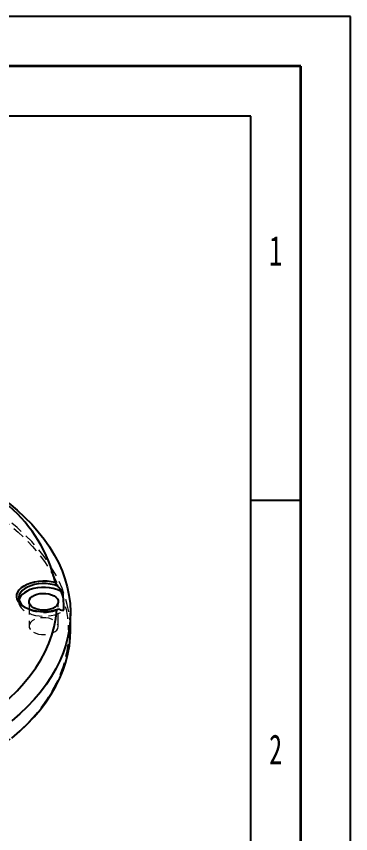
# Model space of a CAD drawing. Header units: millimetres. Extents: x 0 to 420, y 1 to 298.
# Drawn here: x 386.5 to 420, y 216 to 298 of the extents above; entities that cross this region are included whole.
import ezdxf

# ---------------------------------------------------------------- set-up
doc = ezdxf.new("R2010")
doc.units = ezdxf.units.MM
doc.linetypes.add('HIDDEN', pattern=[1.905, 1.27, -0.635])
doc.layers.add('SLD-0', color=179, linetype='Continuous')
doc.layers.add('도면층1', color=4, linetype='Continuous', lineweight=35)
doc.layers.add('도면층2', color=3, linetype='Continuous', lineweight=25)
doc.styles.add('SLDTEXTSTYLE8', font='TXT', dxfattribs={"width": 0.638186})

msp = doc.modelspace()

# ---------------------------------------------------------------- linework, layer by layer
at = {"color": 7, "linetype": 'HIDDEN', "lineweight": 18}
for p, q in [((386.72124, 239.67913), (386.72124, 239.29808)), ((387.31174, 238.74047), (387.45318, 238.65879)), ((387.75457, 239.29808), (387.75457, 236.84846)), ((390.68791, 236.84846), (390.68791, 239.29808))]:
    msp.add_line(p, q, dxfattribs=at)
at = {"color": 7, "linetype": 'Continuous', "lineweight": 25}
msp.add_line((391.90618, 236.40736), (391.90618, 238.14931), dxfattribs=at)
at = {"color": 7, "linetype": 'HIDDEN', "lineweight": 18, "flags": 128}
for points in [[(391.90618, 236.40736), (391.90517, 236.55548), (391.86215, 237.38611), (391.75579, 238.21484), (391.58628, 239.04006), (391.35396, 239.86016), (391.05928, 240.67357), (390.70281, 241.47868), (390.28525, 242.27395), (389.8074, 243.05783), (389.2702, 243.8288), (388.67468, 244.58535), (388.022, 245.32602), (387.31343, 246.04938), (386.55035, 246.75401), (385.73424, 247.43855), (384.86667, 248.10167), (383.94935, 248.74208), (382.98404, 249.35854), (381.97263, 249.94985), (380.91707, 250.51486), (379.81941, 251.05248), (378.6818, 251.56166), (377.50643, 252.04142), (376.29559, 252.49082), (375.05163, 252.90898), (373.77697, 253.2951), (372.47408, 253.64843), (371.14549, 253.96828), (369.79378, 254.25403), (368.42157, 254.50513), (367.03154, 254.72108), (365.62637, 254.90147), (364.2088, 255.04595), (362.78159, 255.15423), (361.34749, 255.22612), (359.9093, 255.26146), (358.46981, 255.26018), (357.03182, 255.2223), (355.59811, 255.14789), (354.17147, 255.03708), (352.75468, 254.8901), (351.35048, 254.70723), (349.96159, 254.48883), (348.59072, 254.23531), (347.24053, 253.94717), (345.91364, 253.62498)], [(346.26153, 253.42412), (347.59156, 253.73891), (348.94441, 254.0194), (350.31745, 254.26505), (351.70798, 254.47538), (353.11327, 254.64996), (354.53057, 254.78847), (355.9571, 254.89062), (357.39007, 254.95622), (358.82666, 254.98514), (360.26406, 254.97732), (361.69945, 254.93278), (363.13002, 254.8516), (364.55297, 254.73395), (365.9655, 254.58005), (367.36484, 254.39021), (368.74825, 254.16479), (370.11303, 253.90425), (371.45649, 253.60909), (372.776, 253.27988), (374.06898, 252.91729), (375.33288, 252.522), (376.56524, 252.09481), (377.76364, 251.63655), (378.92572, 251.14811), (380.04921, 250.63046), (381.13191, 250.0846), (382.17169, 249.51161), (383.16653, 248.91262), (384.11445, 248.28879), (385.01362, 247.64135), (385.86226, 246.97157), (386.65871, 246.28076), (387.40141, 245.57027), (388.08891, 244.8415), (388.71985, 244.09588), (389.29301, 243.33487), (389.80725, 242.55996), (390.26157, 241.77266), (390.65507, 240.97453), (390.987, 240.16713), (391.25669, 239.35203), (391.46362, 238.53084), (391.60737, 237.70517), (391.68768, 236.87664), (391.70438, 236.04686), (391.65744, 235.21748), (391.54696, 234.3901), (391.37314, 233.56636), (391.13633, 232.74787), (390.83699, 231.93623), (390.47571, 231.13303), (390.0532, 230.33986), (389.57029, 229.55826), (389.02792, 228.78976), (388.42716, 228.03588), (387.76918, 227.29809), (387.05527, 226.57783), (386.28684, 225.87652), (385.46539, 225.19554), (384.59252, 224.53621), (383.66996, 223.89984), (382.69951, 223.28766), (382.20064, 222.99318)], [(386.74312, 239.48861), (386.72376, 239.36284), (386.73766, 239.13291), (386.81469, 238.90718), (386.95286, 238.69139), (387.14868, 238.49101), (387.39717, 238.31114), (387.69201, 238.15636), (388.02571, 238.03058), (388.38979, 237.93702), (388.775, 237.87804), (389.17155, 237.85515), (389.56936, 237.86892), (389.95832, 237.91901), (390.32856, 238.00415), (390.67066, 238.12217), (390.97592, 238.27007), (391.23659, 238.4441)], [(388.18415, 236.24976), (388.42243, 236.13837), (388.69563, 236.05801), (388.9918, 236.01219), (389.298, 236.00293), (389.60084, 236.03062), (389.88709, 236.09405), (390.14424, 236.19046), (390.36105, 236.31562), (390.52805, 236.46407), (390.63793, 236.62932), (390.6859, 236.80415), (390.66985, 236.98091), (390.59049, 237.15188), (390.45129, 237.3096), (390.25833, 237.44716), (390.02004, 237.55855), (389.74684, 237.63891), (389.45068, 237.68472), (389.14448, 237.69399), (388.84164, 237.6663), (388.55539, 237.60286), (388.29824, 237.50646), (388.08142, 237.3813), (387.91443, 237.23285), (387.80455, 237.0676), (387.75658, 236.89277), (387.77263, 236.71601), (387.85199, 236.54503), (387.99119, 236.38732), (388.18415, 236.24976)]]:
    msp.add_lwpolyline(points, dxfattribs=at)
at = {"color": 7, "linetype": 'Continuous', "lineweight": 25, "flags": 128}
for points in [[(385.73424, 249.1805), (386.55035, 248.49596), (387.31343, 247.79133), (388.022, 247.06798), (388.67468, 246.3273), (389.2702, 245.57075), (389.8074, 244.79978), (390.28525, 244.01591), (390.70281, 243.22064), (391.05928, 242.41552), (391.35396, 241.60212), (391.58628, 240.78201), (391.75579, 239.95679), (391.86215, 239.12806), (391.90517, 238.29743), (391.88476, 237.46652), (391.80096, 236.63693), (391.65393, 235.81027), (391.44395, 234.98816), (391.17145, 234.17219), (390.83693, 233.36394), (390.44106, 232.56498), (389.9846, 231.77686), (389.46844, 231.00112), (388.89358, 230.23926), (388.26114, 229.49276), (387.57235, 228.76307), (386.82853, 228.0516), (386.03115, 227.35975)], [(390.54562, 238.48416), (390.15997, 238.38101), (389.75106, 238.31407), (389.32902, 238.28501), (388.90431, 238.29454), (388.48746, 238.34243), (388.08878, 238.42749), (387.71817, 238.54762), (387.38481, 238.69983), (387.09695, 238.88036), (386.86174, 239.08473), (386.685, 239.30787), (386.5711, 239.54426), (386.52288, 239.78804), (386.54153, 240.03317), (386.62658, 240.27358), (386.77593, 240.5033), (386.98588, 240.71664), (387.25122, 240.90832), (387.56537, 241.07358), (387.92057, 241.20834), (388.30799, 241.30925), (388.71805, 241.37381), (389.14057, 241.40042), (389.56509, 241.38843), (389.9811, 241.33812), (390.37827, 241.25075)], [(390.61808, 240.87606), (390.26343, 240.99097), (389.8812, 241.07116), (389.4815, 241.11451), (389.07491, 241.11988), (388.6722, 241.08712), (388.28401, 241.0171), (387.92063, 240.91167), (387.59167, 240.77362), (387.30583, 240.60661), (387.07068, 240.41506), (386.89245, 240.20403), (386.77584, 239.97911), (386.72394, 239.74625), (386.73814, 239.51161), (386.81804, 239.28141), (386.96155, 239.06174), (387.16485, 238.8584), (387.38519, 238.69963)], [(391.12849, 240.23114), (390.84743, 240.39425), (390.52503, 240.52949), (390.16951, 240.63345), (389.78989, 240.70347), (389.39582, 240.73778), (388.99731, 240.7355), (388.60449, 240.69669), (388.22735, 240.62235), (387.87546, 240.51435), (387.55777, 240.37544), (387.28235, 240.20916), (387.05621, 240.01972), (386.88508, 239.81195), (386.77331, 239.59111), (386.74312, 239.48861)], [(388.18415, 238.69938), (387.99119, 238.83694), (387.85199, 238.99465), (387.77263, 239.16563), (387.75658, 239.34239), (387.80455, 239.51722), (387.91443, 239.68247), (388.08142, 239.83092), (388.29824, 239.95608), (388.55539, 240.05249), (388.84164, 240.11592), (389.14448, 240.14361), (389.45068, 240.13435), (389.74684, 240.08853), (390.02004, 240.00817), (390.25833, 239.89678), (390.45129, 239.75922), (390.59049, 239.60151), (390.66985, 239.43053), (390.6859, 239.25377), (390.63793, 239.07894), (390.52805, 238.91369), (390.36105, 238.76524), (390.14424, 238.64008), (389.88709, 238.54368), (389.60084, 238.48024), (389.298, 238.45255), (388.9918, 238.46182), (388.69563, 238.50763), (388.42243, 238.58799), (388.18415, 238.69938)], [(377.8283, 224.6767), (378.99413, 225.19756), (380.11624, 225.7495), (381.19214, 226.33129), (382.21944, 226.94166), (383.19588, 227.57924), (384.11929, 228.24264), (384.98762, 228.93037), (385.79896, 229.64091), (386.5515, 230.37271), (387.24359, 231.12412), (387.87369, 231.8935), (388.44041, 232.67913), (388.94249, 233.47929), (389.37882, 234.29219), (389.74843, 235.11604), (390.05051, 235.94901), (390.28439, 236.78926), (390.44955, 237.63493), (390.54562, 238.48416)], [(386.03115, 225.61779), (386.82853, 226.30965), (387.57235, 227.02112), (388.26114, 227.75081), (388.89358, 228.49731), (389.46844, 229.25917), (389.9846, 230.03491), (390.44106, 230.82302), (390.83693, 231.62198), (391.17145, 232.43023), (391.44395, 233.24621), (391.65393, 234.06832), (391.80096, 234.89497), (391.88476, 235.72456), (391.90618, 236.40736)]]:
    msp.add_lwpolyline(points, dxfattribs=at)
at = {"color": 7, "linetype": 'Continuous', "lineweight": 25}
for centre, radius, start, end in [((376.44296, 238.0153), 14.30597, 13.0711408, 49.3949052), ((380.52162, 238.69273), 10.71786, 358.6707348, 8.2525985)]:
    msp.add_arc(centre, radius, start, end, dxfattribs=at)
at = {"color": 7, "linetype": 'HIDDEN', "lineweight": 18}
msp.add_arc((389.23212, 242.02907), 3.80741, 240.981653, 293.6476055, dxfattribs=at)
at = {"color": 7, "linetype": 'Continuous', "lineweight": 25}
for points in [[(390.37827, 241.25075), (390.46212, 241.12553), (390.5423, 241.00062), (390.61808, 240.87606)], [(391.12849, 240.23114), (390.97113, 240.45377), (390.7996, 240.66786), (390.61808, 240.87606)], [(390.75931, 238.54137), (390.69256, 238.5166), (390.62107, 238.49785), (390.54562, 238.48416)], [(390.75931, 238.54137), (390.93271, 238.4812), (391.09335, 238.44624), (391.23659, 238.4441)]]:
    msp.add_open_spline(points, degree=3, dxfattribs=at)
at = {"layer": 'SLD-0', "color": 7}
for p, q in [((420, 298), (0, 298)), ((420, 1), (420, 298))]:
    msp.add_line(p, q, dxfattribs=at)
at = {"layer": '도면층1', "color": 7}
for p, q in [((415, 293), (5, 293)), ((415, 6), (415, 293))]:
    msp.add_line(p, q, dxfattribs=at)
at = {"layer": '도면층2', "color": 7}
for p, q in [((410, 288), (10, 288)), ((410, 11), (410, 288)), ((410, 249.5), (415, 249.5))]:
    msp.add_line(p, q, dxfattribs=at)

# ---------------------------------------------------------------- texts
at = {"layer": '도면층2', "color": 7, "char_height": 3, "attachment_point": 2, "style": 'SLDTEXTSTYLE8'}
for s, insert in [('1', (412.47838, 275.9982)), ('2', (412.47838, 225.9982))]:
    msp.add_mtext(s, dxfattribs=dict(at, insert=insert))

doc.saveas('drawing.dxf')
